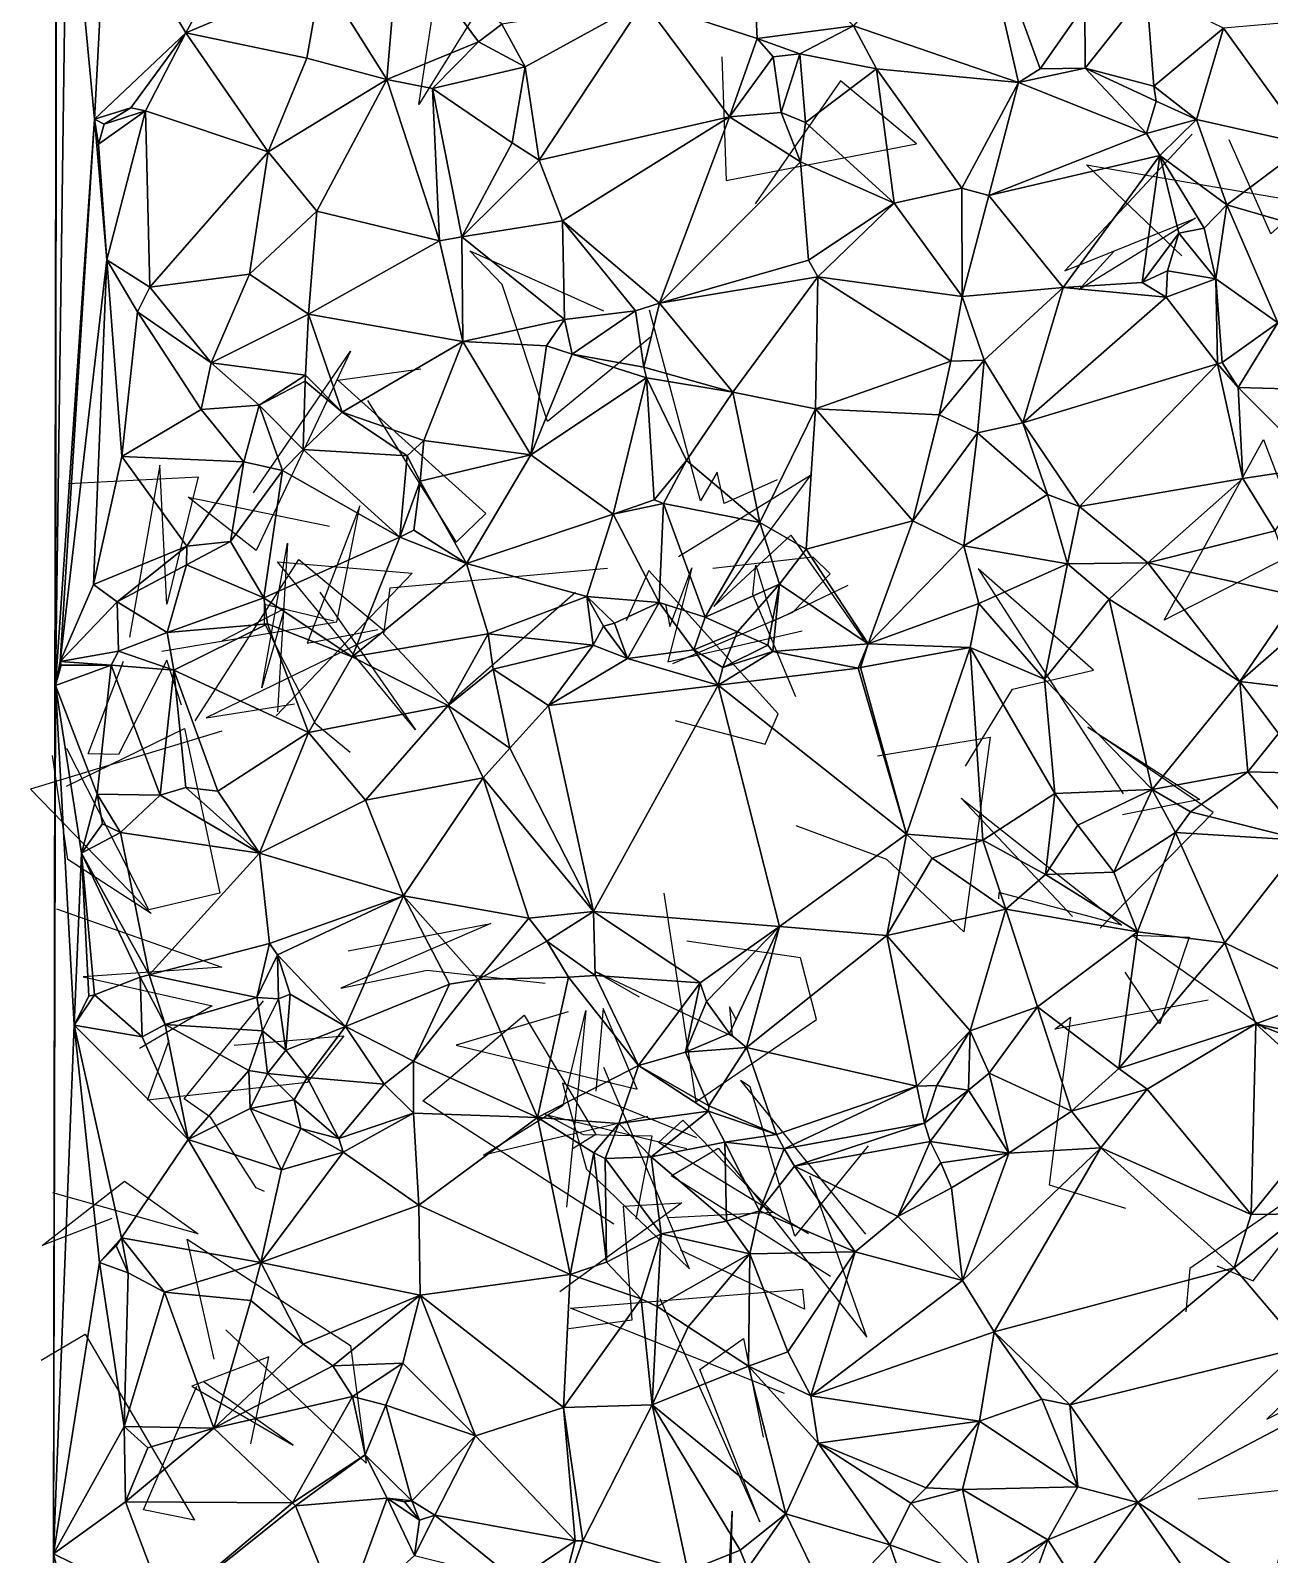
# Model space of a CAD drawing. Header units: metres. Extents: x -15.8 to 15.9, y -15.8 to 15.8.
# Drawn here: x -15.18 to -4.83, y -4.73 to 8 of the extents above; entities that cross this region are included whole.
import ezdxf

# ---------------------------------------------------------------- set-up
doc = ezdxf.new("R2010")
doc.units = ezdxf.units.M
doc.layers.add('CRACKS', color=1, linetype='Continuous')
doc.layers.add('STREET_MESH', color=7, linetype='Continuous')

msp = doc.modelspace()

# ---------------------------------------------------------------- linework, layer by layer
at = {"layer": 'CRACKS'}
for points in [[(-12.531, 8.533, 0.1), (-11.317, 8.377, 0.1), (-11.934, 7.384, 0.1), (-11.757, 8.532, 0.1), (-12.638, 8.574, 0.1)], [(-9.405, 7.78, 0.1), (-9.369, 6.749, 0.1), (-7.778, 7.054, 0.1), (-8.413, 7.582, 0.1), (-9.126, 6.554, 0.1)], [(-5.479, 7.135, 0.1), (-6.54, 5.994, 0.1), (-5.45, 6.434, 0.1), (-6.425, 5.835, 0.1), (-6.132, 6.157, 0.1)], [(-5.564, 6.119, 0.1), (-6.36, 6.878, 0.1), (-4.528, 6.565, 0.1), (-4.822, 6.303, 0.1), (-5.17, 7.088, 0.1)], [(-9.999, 5.44, 0.1), (-10.86, 4.736, 0.1), (-11.237, 5.879, 0.1), (-11.509, 6.161, 0.1), (-10.393, 5.659, 0.1)], [(-8.942, 4.249, 0.1), (-9.386, 4.052, 0.1), (-9.443, 4.313, 0.1), (-9.581, 4.074, 0.1), (-10.009, 5.665, 0.1)], [(-13.314, 4.139, 0.1), (-12.505, 5.324, 0.1), (-13.293, 3.66, 0.1), (-13.858, 4.104, 0.1), (-12.679, 3.863, 0.1)], [(-12.363, 4.911, 0.1), (-11.621, 3.728, 0.1), (-11.373, 3.967, 0.1), (-12.61, 5.082, 0.1), (-11.918, 5.175, 0.1)], [(-3.856, 3.19, 0.1), (-4.431, 3.732, 0.1), (-5.712, 3.077, 0.1), (-4.881, 4.586, 0.1), (-4.371, 3.233, 0.1)], [(-14.862, 4.218, 0.1), (-13.775, 4.275, 0.1), (-14.038, 3.21, 0.1), (-14.096, 4.371, 0.1), (-14.35, 2.934, 0.1)], [(-9.766, 3.609, 0.1), (-8.664, 4.288, 0.1), (-9.471, 3.191, 0.1), (-8.827, 3.786, 0.1), (-8.218, 2.914, 0.1)], [(-14.08, 2.817, 0.1), (-12.618, 3.063, 0.1), (-12.426, 4.033, 0.1), (-12.865, 2.884, 0.1), (-12.275, 2.998, 0.1)], [(-13.572, 2.906, 0.1), (-13.056, 3.173, 0.1), (-13.244, 2.512, 0.1), (-13.03, 3.72, 0.1), (-13.114, 2.312, 0.1)], [(-13.802, 2.235, 0.1), (-12.935, 3.584, 0.1), (-12.218, 2.984, 0.1), (-13.709, 2.261, 0.1), (-12.972, 2.377, 0.1)], [(-12.76, 3.312, 0.1), (-11.961, 2.162, 0.1), (-13.113, 3.565, 0.1), (-11.989, 3.469, 0.1), (-13.126, 2.278, 0.1)], [(-9.479, 3.51, 0.1), (-8.645, 3.606, 0.1), (-8.499, 3.465, 0.1), (-8.814, 3.141, 0.1), (-9.815, 2.712, 0.1)], [(-10.358, 3.507, 0.1), (-12.175, 3.343, 0.1), (-12.229, 2.964, 0.1), (-11.686, 2.382, 0.1), (-10.625, 3.312, 0.1)], [(-9.794, 2.238, 0.1), (-9.042, 2.04, 0.1), (-8.933, 2.295, 0.1), (-10.014, 3.492, 0.1), (-10.204, 3.072, 0.1)], [(-9.874, 3.211, 0.1), (-9.839, 3.025, 0.1), (-9.655, 3.514, 0.1), (-9.854, 2.729, 0.1), (-8.733, 2.988, 0.1)], [(-8.787, 2.436, 0.1), (-9.145, 3.29, 0.1), (-9.119, 3.535, 0.1), (-8.977, 3.069, 0.1), (-8.35, 3.368, 0.1)], [(-7.369, 1.857, 0.1), (-6.979, 2.502, 0.1), (-6.302, 2.658, 0.1), (-7.265, 3.505, 0.1), (-6.055, 1.626, 0.1)], [(-12.508, 1.973, 0.1), (-12.794, 2.209, 0.1), (-13.223, 3.051, 0.1), (-13.223, 3.21, 0.1), (-12.644, 3.071, 0.1)], [(-13.914, 2.366, 0.1), (-14.037, 2.742, 0.1), (-14.442, 1.955, 0.1), (-14.693, 1.961, 0.1), (-14.399, 2.735, 0.1)], [(-14.875, 1.691, 0.1), (-13.889, 2.172, 0.1), (-13.596, 0.797, 0.1), (-14.187, 0.657, 0.1), (-14.873, 2.005, 0.1)], [(-6.247, 0.505, 0.1), (-5.303, 1.47, 0.1), (-6.349, 2.182, 0.1), (-5.413, 1.579, 0.1), (-6.06, 1.45, 0.1)], [(-13.579, 2.15, 0.1), (-15.176, 1.665, 0.1), (-14.168, 0.628, 0.1), (-14.863, 1.077, 0.1), (-14.993, 1.948, 0.1)], [(-8.106, 1.945, 0.1), (-7.165, 2.101, 0.1), (-7.384, 0.474, 0.1), (-8.028, 1.079, 0.1), (-8.784, 1.36, 0.1)], [(-6.476, 0.601, 0.1), (-7.407, 1.591, 0.1), (-6.065, 0.531, 0.1), (-7.091, 0.802, 0.1), (-7.095, 0.75, 0.1)], [(-9.888, 0.797, 0.1), (-9.62, -0.946, 0.1), (-8.614, -0.258, 0.1), (-8.748, 0.256, 0.1), (-9.695, 0.396, 0.1)], [(-14.959, 0.667, 0.1), (-13.579, 0.18, 0.1), (-14.736, 0.098, 0.1), (-13.659, -0.143, 0.1), (-14.267, -0.499, 0.1)], [(-12.524, 0.315, 0.1), (-11.333, 0.544, 0.1), (-12.586, 0.003, 0.1), (-11.864, 0.153, 0.1), (-10.88, 0.045, 0.1)], [(-4.862, -0.338, 0.1), (-5.981, 0.446, 0.1), (-5.503, 0.431, 0.1), (-5.747, -0.295, 0.1), (-6.038, 0.136, 0.1)], [(-9.283, -0.264, 0.1), (-9.341, -0.152, 0.1), (-9.319, -0.396, 0.1), (-10.463, 0.143, 0.1), (-10.093, -0.07, 0.1)], [(-13.221, -1.694, 0.1), (-13.291, -1.663, 0.1), (-13.671, -1.077, 0.1), (-13.893, -0.92, 0.1), (-13.231, -0.101, 0.1)], [(-5.345, -0.096, 0.1), (-6.624, -0.34, 0.1), (-6.494, -0.238, 0.1), (-6.672, -1.638, 0.1), (-6.034, -1.833, 0.1)], [(-10.305, -1.966, 0.1), (-11.899, -0.937, 0.1), (-11.054, -0.223, 0.1), (-10.456, -1.219, 0.1), (-10.651, -1.339, 0.1)], [(-10.686, -0.195, 0.1), (-11.623, -0.472, 0.1), (-10.11, -0.84, 0.1), (-10.394, -0.167, 0.1), (-10.457, -0.856, 0.1)], [(-10.022, -1.068, 0.1), (-11.394, -1.391, 0.1), (-10.729, -0.974, 0.1), (-10.54, -0.182, 0.1), (-10.7, -1.824, 0.1)], [(-13.475, -0.473, 0.1), (-12.56, -0.395, 0.1), (-12.865, -0.784, 0.1), (-14.2, -0.931, 0.1), (-14.017, -0.431, 0.1)], [(-9.612, -1.247, 0.1), (-10.733, -0.79, 0.1), (-10.535, -1.507, 0.1), (-9.673, -2.34, 0.1), (-10.388, -0.66, 0.1)], [(-8.182, -1.314, 0.1), (-8.795, -2.068, 0.1), (-9.169, -0.819, 0.1), (-9.247, -0.768, 0.1), (-8.206, -2.052, 0.1)], [(-10.12, -1.924, 0.1), (-9.986, -1.232, 0.1), (-10.559, -1.222, 0.1), (-10.875, -1.051, 0.1), (-9.696, -1.335, 0.1)], [(-8.682, -2.049, 0.1), (-9.933, -1.286, 0.1), (-9.731, -1.098, 0.1), (-8.977, -1.87, 0.1), (-9.849, -1.913, 0.1)], [(-8.496, -2.405, 0.1), (-9.828, -1.564, 0.1), (-9.436, -1.333, 0.1), (-8.194, -2.911, 0.1), (-8.669, -1.567, 0.1)], [(-5.273, -2.316, 0.1), (-4.969, -2.44, 0.1), (-4.191, -1.433, 0.1), (-5.496, -2.338, 0.1), (-5.531, -2.699, 0.1)], [(-14.498, -1.92, 0.1), (-15.078, -2.144, 0.1), (-14.391, -1.609, 0.1), (-13.777, -2.049, 0.1), (-14.988, -1.706, 0.1)], [(-10.681, -2.837, 0.1), (-10.153, -2.766, 0.1), (-10.225, -1.818, 0.1), (-9.738, -1.789, 0.1), (-10.757, -2.533, 0.1)], [(-13.641, -3.094, 0.1), (-13.869, -2.092, 0.1), (-12.504, -2.979, 0.1), (-12.372, -3.963, 0.1), (-13.544, -2.849, 0.1)], [(-8.881, -3.381, 0.1), (-10.668, -2.668, 0.1), (-8.731, -2.509, 0.1), (-8.714, -2.678, 0.1), (-9.749, -2.185, 0.1)], [(-9.922, -2.589, 0.1), (-9.088, -4.453, 0.1), (-9.589, -3.18, 0.1), (-9.223, -2.921, 0.1), (-9.058, -3.747, 0.1)], [(-15.086, -3.104, 0.1), (-14.719, -2.885, 0.1), (-13.806, -4.44, 0.1), (-14.233, -4.352, 0.1), (-13.788, -3.32, 0.1)], [(-4.641, -3.39, 0.1), (-4.853, -3.596, 0.1), (-3.593, -2.966, 0.1), (-3.735, -4.086, 0.1), (-5.429, -4.264, 0.1)], [(-13.335, -3.802, 0.1), (-13.186, -3.076, 0.1), (-13.83, -3.321, 0.1), (-12.983, -3.812, 0.1), (-13.733, -3.28, 0.1)], [(-9.09, -5.538, 0.1), (-8.979, -5.581, 0.1), (-9.4, -6.02, 0.1), (-9.319, -4.364, 0.1), (-9.361, -5.843, 0.1)]]:
    msp.add_polyline3d(points, dxfattribs=at)
at = {"layer": 'STREET_MESH'}
for points in [[(-14.984, -4.719), (-14.956, 12.426), (-14.991, -8.611)], [(-14.984, -4.719), (-14.967, 2.531), (-14.956, 12.426)], [(-14.967, 2.531), (-14.87, 9.675), (-14.956, 12.426)], [(-14.64, 7.26), (-14.87, 9.675), (-14.967, 2.531)], [(-14.64, 7.26), (-14.545, 9.099), (-14.87, 9.675)], [(-7.306, 9.217), (-8.306, 8.041), (-6.928, 7.566)], [(-6.746, 7.68), (-7.306, 9.217), (-6.928, 7.566)], [(-6.746, 7.68), (-6.375, 8.212), (-7.306, 9.217)], [(-13.879, 7.981), (-14.545, 9.099), (-14.64, 7.26)], [(-14.545, 9.099), (-13.879, 7.981), (-13.314, 9.014)], [(-13.879, 7.981), (-12.745, 8.46), (-13.314, 9.014)], [(-12.099, 8.803), (-12.745, 8.46), (-12.202, 7.592)], [(-11.435, 7.906), (-12.099, 8.803), (-12.202, 7.592)], [(-12.099, 8.803), (-11.435, 7.906), (-11.24, 8.055)], [(-9.11, 7.933), (-9.154, 8.866), (-10.056, 8.24)], [(-9.154, 8.866), (-9.11, 7.933), (-8.306, 8.041)], [(-12.87, 7.771), (-12.745, 8.46), (-13.879, 7.981)], [(-12.745, 8.46), (-12.87, 7.771), (-12.202, 7.592)], [(-5.858, 8.334), (-6.375, 8.212), (-6.371, 7.687)], [(-5.799, 7.537), (-5.858, 8.334), (-6.371, 7.687)], [(-5.858, 8.334), (-5.799, 7.537), (-5.215, 8.021)], [(-11.24, 8.055), (-11.046, 7.699), (-10.056, 8.24)], [(-11.046, 7.699), (-10.928, 6.919), (-10.056, 8.24)], [(-10.928, 6.919), (-9.341, 7.281), (-10.056, 8.24)], [(-9.341, 7.281), (-9.11, 7.933), (-10.056, 8.24)], [(-6.375, 8.212), (-6.746, 7.68), (-6.371, 7.687)], [(-11.435, 7.906), (-11.046, 7.699), (-11.24, 8.055)], [(-8.306, 8.041), (-9.11, 7.933), (-8.753, 7.805)], [(-8.113, 7.68), (-8.306, 8.041), (-8.753, 7.805)], [(-8.306, 8.041), (-8.113, 7.68), (-6.928, 7.566)], [(-5.215, 8.021), (-5.799, 7.537), (-5.441, 7.259)], [(-4.514, 7.05), (-5.215, 8.021), (-5.441, 7.259)], [(-4.636, 8.07), (-5.215, 8.021), (-4.514, 7.05)], [(-14.339, 7.356), (-13.879, 7.981), (-14.64, 7.26)], [(-14.216, 7.33), (-13.879, 7.981), (-14.339, 7.356)], [(-13.879, 7.981), (-14.216, 7.33), (-13.192, 6.987)], [(-12.87, 7.771), (-13.879, 7.981), (-13.192, 6.987)], [(-11.82, 7.518), (-11.435, 7.906), (-12.202, 7.592)], [(-11.046, 7.699), (-11.435, 7.906), (-11.82, 7.518)], [(-8.976, 7.782), (-9.11, 7.933), (-9.341, 7.281)], [(-9.11, 7.933), (-8.976, 7.782), (-8.753, 7.805)], [(-12.202, 7.592), (-12.87, 7.771), (-13.192, 6.987)], [(-8.909, 7.317), (-8.976, 7.782), (-9.341, 7.281)], [(-8.976, 7.782), (-8.909, 7.317), (-8.753, 7.805)], [(-8.753, 7.805), (-8.909, 7.317), (-8.707, 7.232)], [(-8.113, 7.68), (-8.753, 7.805), (-8.707, 7.232)], [(-11.046, 7.699), (-11.82, 7.518), (-11.155, 7.064)], [(-11.046, 7.699), (-11.155, 7.064), (-10.928, 6.919)], [(-7.965, 6.559), (-8.113, 7.68), (-8.707, 7.232)], [(-8.113, 7.68), (-7.401, 6.685), (-6.928, 7.566)], [(-7.401, 6.685), (-8.113, 7.68), (-7.965, 6.559)], [(-5.86, 7.142), (-6.371, 7.687), (-6.928, 7.566)], [(-6.371, 7.687), (-6.746, 7.68), (-6.928, 7.566)], [(-5.86, 7.142), (-5.777, 7.411), (-6.371, 7.687)], [(-5.777, 7.411), (-5.799, 7.537), (-6.371, 7.687)], [(-12.786, 6.493), (-12.202, 7.592), (-13.192, 6.987)], [(-11.761, 6.245), (-12.202, 7.592), (-12.786, 6.493)], [(-11.761, 6.245), (-11.82, 7.518), (-12.202, 7.592)], [(-11.82, 7.518), (-11.761, 6.245), (-11.576, 6.278)], [(-11.155, 7.064), (-11.82, 7.518), (-11.576, 6.278)], [(-6.928, 7.566), (-7.401, 6.685), (-7.175, 6.623)], [(-5.86, 7.142), (-6.928, 7.566), (-7.175, 6.623)], [(-5.799, 7.537), (-5.777, 7.411), (-5.441, 7.259)], [(-5.777, 7.411), (-5.86, 7.142), (-5.441, 7.259)], [(-14.928, 2.733), (-14.64, 7.26), (-14.967, 2.531)], [(-14.64, 7.26), (-14.928, 2.733), (-14.538, 6.085)], [(-14.56, 7.219), (-14.339, 7.356), (-14.64, 7.26)], [(-14.607, 7.053), (-14.64, 7.26), (-14.538, 6.085)], [(-14.607, 7.053), (-14.56, 7.219), (-14.64, 7.26)], [(-14.216, 7.33), (-14.56, 7.219), (-14.607, 7.053)], [(-14.216, 7.33), (-14.607, 7.053), (-14.538, 6.085)], [(-14.216, 7.33), (-14.339, 7.356), (-14.56, 7.219)], [(-14.178, 5.859), (-14.216, 7.33), (-14.538, 6.085)], [(-14.216, 7.33), (-14.178, 5.859), (-13.192, 6.987)], [(-10.928, 6.919), (-10.733, 6.413), (-9.341, 7.281)], [(-9.341, 7.281), (-10.733, 6.413), (-9.925, 5.723)], [(-8.748, 6.904), (-9.341, 7.281), (-9.925, 5.723)], [(-8.748, 6.904), (-8.909, 7.317), (-9.341, 7.281)], [(-8.909, 7.317), (-8.748, 6.904), (-8.707, 7.232)], [(-5.86, 7.142), (-5.747, 6.958), (-5.441, 7.259)], [(-5.747, 6.958), (-5.189, 6.544), (-5.441, 7.259)], [(-5.189, 6.544), (-4.514, 7.05), (-5.441, 7.259)], [(-8.748, 6.904), (-7.965, 6.559), (-8.707, 7.232)], [(-5.747, 6.958), (-5.86, 7.142), (-7.175, 6.623)], [(-10.928, 6.919), (-11.155, 7.064), (-11.576, 6.278)], [(-5.189, 6.544), (-4.087, 6.225), (-4.514, 7.05)], [(-14.178, 5.859), (-13.346, 5.966), (-13.192, 6.987)], [(-13.346, 5.966), (-12.786, 6.493), (-13.192, 6.987)], [(-10.733, 6.413), (-10.928, 6.919), (-11.576, 6.278)], [(-8.681, 6.082), (-8.748, 6.904), (-9.925, 5.723)], [(-8.748, 6.904), (-8.681, 6.082), (-7.965, 6.559)], [(-6.555, 5.856), (-5.747, 6.958), (-7.175, 6.623)], [(-5.896, 5.896), (-5.747, 6.958), (-6.555, 5.856)], [(-5.747, 6.958), (-5.896, 5.896), (-5.588, 6.309)], [(-5.378, 6.35), (-5.747, 6.958), (-5.588, 6.309)], [(-5.747, 6.958), (-5.378, 6.35), (-5.189, 6.544)], [(-7.399, 5.78), (-7.401, 6.685), (-7.965, 6.559)], [(-7.401, 6.685), (-7.399, 5.78), (-7.175, 6.623)], [(-7.399, 5.78), (-6.555, 5.856), (-7.175, 6.623)], [(-12.786, 6.493), (-13.346, 5.966), (-12.856, 5.631)], [(-11.761, 6.245), (-12.786, 6.493), (-12.856, 5.631)], [(-8.681, 6.082), (-8.604, 5.944), (-7.965, 6.559)], [(-8.604, 5.944), (-7.399, 5.78), (-7.965, 6.559)], [(-5.378, 6.35), (-5.281, 5.926), (-5.189, 6.544)], [(-5.189, 6.544), (-5.281, 5.926), (-4.762, 5.561)], [(-4.087, 6.225), (-5.189, 6.544), (-4.762, 5.561)], [(-10.733, 6.413), (-11.576, 6.278), (-10.718, 5.589)], [(-10.126, 5.661), (-10.733, 6.413), (-10.718, 5.589)], [(-10.733, 6.413), (-10.126, 5.661), (-9.925, 5.723)], [(-11.565, 5.404), (-11.761, 6.245), (-12.856, 5.631)], [(-11.761, 6.245), (-11.565, 5.404), (-11.576, 6.278)], [(-11.576, 6.278), (-11.565, 5.404), (-10.718, 5.589)], [(-5.896, 5.896), (-5.683, 5.995), (-5.588, 6.309)], [(-5.683, 5.995), (-5.281, 5.926), (-5.588, 6.309)], [(-5.281, 5.926), (-5.378, 6.35), (-5.588, 6.309)], [(-14.928, 2.733), (-14.65, 3.375), (-14.538, 6.085)], [(-14.65, 3.375), (-14.412, 4.444), (-14.538, 6.085)], [(-14.412, 4.444), (-14.282, 5.653), (-14.538, 6.085)], [(-14.282, 5.653), (-14.178, 5.859), (-14.538, 6.085)], [(-8.604, 5.944), (-8.681, 6.082), (-9.925, 5.723)], [(-5.683, 5.995), (-5.896, 5.896), (-5.694, 5.773)], [(-5.683, 5.995), (-5.694, 5.773), (-5.281, 5.926)], [(-14.282, 5.653), (-13.666, 5.227), (-14.178, 5.859)], [(-13.666, 5.227), (-13.346, 5.966), (-14.178, 5.859)], [(-13.346, 5.966), (-13.666, 5.227), (-12.856, 5.631)], [(-9.311, 4.98), (-8.604, 5.944), (-9.925, 5.723)], [(-8.604, 5.944), (-9.311, 4.98), (-8.622, 4.842)], [(-7.492, 5.24), (-8.604, 5.944), (-8.622, 4.842)], [(-8.604, 5.944), (-7.492, 5.24), (-7.399, 5.78)], [(-6.555, 5.856), (-7.399, 5.78), (-7.214, 5.247)], [(-6.555, 5.856), (-7.214, 5.247), (-6.892, 4.724)], [(-5.694, 5.773), (-6.555, 5.856), (-6.892, 4.724)], [(-5.694, 5.773), (-5.896, 5.896), (-6.555, 5.856)], [(-5.694, 5.773), (-5.267, 5.217), (-5.281, 5.926)], [(-5.281, 5.926), (-5.228, 5.229), (-4.762, 5.561)], [(-5.267, 5.217), (-5.228, 5.229), (-5.281, 5.926)], [(-7.399, 5.78), (-7.492, 5.24), (-7.214, 5.247)], [(-5.267, 5.217), (-5.694, 5.773), (-6.892, 4.724)], [(-13.75, 4.836), (-14.282, 5.653), (-14.412, 4.444)], [(-13.75, 4.836), (-13.666, 5.227), (-14.282, 5.653)], [(-13.666, 5.227), (-12.881, 5.122), (-12.856, 5.631)], [(-12.881, 5.122), (-12.573, 4.814), (-12.856, 5.631)], [(-12.573, 4.814), (-11.565, 5.404), (-12.856, 5.631)], [(-10.653, 5.298), (-10.126, 5.661), (-10.718, 5.589)], [(-10.126, 5.661), (-10.653, 5.298), (-10.055, 5.189)], [(-10.126, 5.661), (-10.055, 5.189), (-9.925, 5.723)], [(-10.055, 5.189), (-9.311, 4.98), (-9.925, 5.723)], [(-11.565, 5.404), (-10.868, 5.368), (-10.718, 5.589)], [(-10.868, 5.368), (-10.653, 5.298), (-10.718, 5.589)], [(-5.228, 5.229), (-5.095, 5.02), (-4.762, 5.561)], [(-5.095, 5.02), (-4.078, 4.991), (-4.762, 5.561)], [(-11.892, 4.576), (-11.565, 5.404), (-12.573, 4.814)], [(-11.565, 5.404), (-11.892, 4.576), (-10.999, 4.457)], [(-10.868, 5.368), (-11.565, 5.404), (-10.999, 4.457)], [(-10.653, 5.298), (-10.868, 5.368), (-10.999, 4.457)], [(-13.75, 4.836), (-13.267, 4.871), (-13.666, 5.227)], [(-13.267, 4.871), (-12.881, 5.122), (-13.666, 5.227)], [(-10.653, 5.298), (-10.999, 4.457), (-10.034, 5.1)], [(-10.055, 5.189), (-10.653, 5.298), (-10.034, 5.1)], [(-7.589, 4.792), (-7.492, 5.24), (-8.622, 4.842)], [(-7.492, 5.24), (-7.589, 4.792), (-7.214, 5.247)], [(-7.589, 4.792), (-7.271, 4.642), (-7.214, 5.247)], [(-7.214, 5.247), (-7.271, 4.642), (-6.892, 4.724)], [(-5.228, 5.229), (-5.267, 5.217), (-5.095, 5.02)], [(-12.881, 5.122), (-13.267, 4.871), (-12.884, 5.073)], [(-12.881, 5.122), (-12.884, 5.073), (-12.573, 4.814)], [(-10.999, 4.457), (-10.311, 3.962), (-10.034, 5.1)], [(-10.311, 3.962), (-9.97, 4.083), (-10.034, 5.1)], [(-9.311, 4.98), (-10.055, 5.189), (-10.034, 5.1)], [(-9.97, 4.083), (-9.699, 4.41), (-10.034, 5.1)], [(-9.699, 4.41), (-9.311, 4.98), (-10.034, 5.1)], [(-6.417, 4.027), (-5.267, 5.217), (-6.892, 4.724)], [(-5.267, 5.217), (-6.417, 4.027), (-5.056, 4.259)], [(-5.095, 5.02), (-5.267, 5.217), (-5.056, 4.259)], [(-13.267, 4.871), (-12.898, 4.502), (-12.884, 5.073)], [(-12.884, 5.073), (-12.898, 4.502), (-12.573, 4.814)], [(-9.086, 3.893), (-9.311, 4.98), (-9.699, 4.41)], [(-9.311, 4.98), (-9.086, 3.893), (-8.622, 4.842)], [(-5.095, 5.02), (-5.056, 4.259), (-4.429, 4.355)], [(-4.078, 4.991), (-5.095, 5.02), (-4.429, 4.355)], [(-13.267, 4.871), (-13.75, 4.836), (-13.395, 4.4)], [(-13.072, 4.328), (-13.267, 4.871), (-13.395, 4.4)], [(-12.898, 4.502), (-13.267, 4.871), (-13.072, 4.328)], [(-9.086, 3.893), (-8.699, 3.67), (-8.622, 4.842)], [(-8.699, 3.67), (-7.811, 3.906), (-8.622, 4.842)], [(-7.811, 3.906), (-7.589, 4.792), (-8.622, 4.842)], [(-13.395, 4.4), (-13.75, 4.836), (-14.412, 4.444)], [(-12.898, 4.502), (-12.032, 4.45), (-12.573, 4.814)], [(-12.032, 4.45), (-11.892, 4.576), (-12.573, 4.814)], [(-7.271, 4.642), (-7.589, 4.792), (-7.811, 3.906)], [(-7.271, 4.642), (-6.685, 4.127), (-6.892, 4.724)], [(-6.685, 4.127), (-6.417, 4.027), (-6.892, 4.724)], [(-7.383, 3.698), (-7.271, 4.642), (-7.811, 3.906)], [(-6.685, 4.127), (-7.271, 4.642), (-7.383, 3.698)], [(-12.898, 4.502), (-13.072, 4.328), (-12.091, 3.77)], [(-12.032, 4.45), (-12.898, 4.502), (-12.091, 3.77)], [(-12.032, 4.45), (-11.922, 4.238), (-11.892, 4.576)], [(-11.892, 4.576), (-11.922, 4.238), (-10.999, 4.457)], [(-10.999, 4.457), (-11.922, 4.238), (-11.536, 3.549)], [(-10.311, 3.962), (-10.999, 4.457), (-11.536, 3.549)], [(-14.65, 3.375), (-13.87, 3.694), (-14.412, 4.444)], [(-13.87, 3.694), (-13.395, 4.4), (-14.412, 4.444)], [(-13.395, 4.4), (-13.87, 3.694), (-13.506, 3.735)], [(-13.072, 4.328), (-13.395, 4.4), (-13.506, 3.735)], [(-13.227, 3.264), (-13.072, 4.328), (-13.506, 3.735)], [(-13.072, 4.328), (-13.227, 3.264), (-12.091, 3.77)], [(-11.922, 4.238), (-12.032, 4.45), (-12.091, 3.77)], [(-9.97, 4.083), (-9.89, 4.051), (-9.699, 4.41)], [(-9.89, 4.051), (-9.086, 3.893), (-9.699, 4.41)], [(-4.429, 4.355), (-5.056, 4.259), (-4.785, 3.824)], [(-11.975, 3.828), (-11.922, 4.238), (-12.091, 3.77)], [(-11.922, 4.238), (-11.975, 3.828), (-11.536, 3.549)], [(-5.056, 4.259), (-6.417, 4.027), (-5.847, 3.555)], [(-5.056, 4.259), (-5.847, 3.555), (-4.785, 3.824)], [(-9.89, 4.051), (-9.97, 4.083), (-10.311, 3.962)], [(-6.685, 4.127), (-7.383, 3.698), (-6.519, 3.547)], [(-6.417, 4.027), (-6.685, 4.127), (-6.519, 3.547)], [(-10.532, 3.275), (-10.311, 3.962), (-11.536, 3.549)], [(-10.532, 3.275), (-9.928, 3.225), (-10.311, 3.962)], [(-9.928, 3.225), (-9.89, 4.051), (-10.311, 3.962)], [(-9.928, 3.225), (-9.544, 3.102), (-9.89, 4.051)], [(-9.544, 3.102), (-9.086, 3.893), (-9.89, 4.051)], [(-6.417, 4.027), (-6.519, 3.547), (-5.847, 3.555)], [(-11.975, 3.828), (-12.091, 3.77), (-11.536, 3.549)], [(-9.086, 3.893), (-9.544, 3.102), (-8.922, 3.378)], [(-9.086, 3.893), (-8.922, 3.378), (-8.699, 3.67)], [(-8.183, 2.878), (-7.811, 3.906), (-8.699, 3.67)], [(-8.183, 2.878), (-7.383, 3.698), (-7.811, 3.906)], [(-5.847, 3.555), (-4.594, 3.277), (-4.785, 3.824)], [(-14.452, 3.231), (-13.87, 3.694), (-14.65, 3.375)], [(-14.452, 3.231), (-13.872, 3.538), (-13.87, 3.694)], [(-13.87, 3.694), (-13.872, 3.538), (-13.506, 3.735)], [(-13.872, 3.538), (-13.227, 3.264), (-13.506, 3.735)], [(-13.227, 3.264), (-12.491, 2.772), (-12.091, 3.77)], [(-12.091, 3.77), (-12.491, 2.772), (-11.536, 3.549)], [(-7.383, 3.698), (-8.183, 2.878), (-7.258, 3.215)], [(-7.383, 3.698), (-7.258, 3.215), (-6.519, 3.547)], [(-8.922, 3.378), (-8.183, 2.878), (-8.699, 3.67)], [(-13.872, 3.538), (-14.452, 3.231), (-14.036, 2.974)], [(-13.872, 3.538), (-14.036, 2.974), (-13.227, 3.264)], [(-12.491, 2.772), (-11.354, 2.963), (-11.536, 3.549)], [(-11.354, 2.963), (-10.532, 3.275), (-11.536, 3.549)], [(-7.258, 3.215), (-6.711, 2.585), (-6.519, 3.547)], [(-6.711, 2.585), (-6.172, 3.253), (-6.519, 3.547)], [(-6.519, 3.547), (-6.172, 3.253), (-5.847, 3.555)], [(-5.847, 3.555), (-6.172, 3.253), (-5.079, 2.565)], [(-4.594, 3.277), (-5.847, 3.555), (-5.079, 2.565)], [(-14.928, 2.733), (-14.452, 3.231), (-14.65, 3.375)], [(-9.544, 3.102), (-9.272, 2.979), (-8.922, 3.378)], [(-8.922, 3.378), (-9.272, 2.979), (-9.02, 2.868)], [(-8.979, 2.814), (-8.922, 3.378), (-9.02, 2.868)], [(-8.183, 2.878), (-8.922, 3.378), (-8.979, 2.814)], [(-14.452, 3.231), (-14.928, 2.733), (-14.441, 2.819)], [(-14.036, 2.974), (-14.452, 3.231), (-14.441, 2.819)], [(-13.227, 3.264), (-14.036, 2.974), (-13.197, 3.047)], [(-12.491, 2.772), (-13.227, 3.264), (-13.197, 3.047)], [(-11.354, 2.963), (-10.479, 2.868), (-10.532, 3.275)], [(-10.3, 3.052), (-9.928, 3.225), (-10.532, 3.275)], [(-10.479, 2.868), (-10.392, 3.028), (-10.532, 3.275)], [(-10.392, 3.028), (-10.3, 3.052), (-10.532, 3.275)], [(-9.928, 3.225), (-10.3, 3.052), (-10.193, 2.756)], [(-9.639, 2.828), (-9.928, 3.225), (-10.193, 2.756)], [(-9.928, 3.225), (-9.639, 2.828), (-9.544, 3.102)], [(-7.258, 3.215), (-8.183, 2.878), (-7.331, 2.849)], [(-6.711, 2.585), (-7.258, 3.215), (-7.331, 2.849)], [(-6.172, 3.253), (-6.711, 2.585), (-5.813, 1.664)], [(-5.079, 2.565), (-6.172, 3.253), (-5.813, 1.664)], [(-4.448, 3.117), (-4.594, 3.277), (-5.079, 2.565)], [(-9.639, 2.828), (-9.272, 2.979), (-9.544, 3.102)], [(-4.075, 2.444), (-4.448, 3.117), (-5.079, 2.565)], [(-14.036, 2.974), (-14.441, 2.819), (-13.979, 2.66)], [(-14.036, 2.974), (-13.979, 2.66), (-13.197, 3.047)], [(-13.197, 3.047), (-13.979, 2.66), (-12.855, 2.139)], [(-12.491, 2.772), (-13.197, 3.047), (-12.855, 2.139)], [(-11.354, 2.963), (-12.491, 2.772), (-11.688, 2.364)], [(-11.314, 2.668), (-11.354, 2.963), (-11.688, 2.364)], [(-11.314, 2.668), (-10.479, 2.868), (-11.354, 2.963)], [(-10.392, 3.028), (-10.479, 2.868), (-10.193, 2.756)], [(-10.3, 3.052), (-10.392, 3.028), (-10.193, 2.756)], [(-9.272, 2.979), (-9.639, 2.828), (-9.396, 2.682)], [(-9.272, 2.979), (-9.396, 2.682), (-9.02, 2.868)], [(-14.928, 2.733), (-14.501, 2.7), (-14.441, 2.819)], [(-14.441, 2.819), (-14.501, 2.7), (-13.979, 2.66)], [(-10.479, 2.868), (-11.314, 2.668), (-10.852, 2.365)], [(-10.193, 2.756), (-10.479, 2.868), (-10.852, 2.365)], [(-9.639, 2.828), (-10.193, 2.756), (-9.434, 2.534)], [(-9.396, 2.682), (-9.639, 2.828), (-9.434, 2.534)], [(-9.396, 2.682), (-9.434, 2.534), (-8.979, 2.814)], [(-9.434, 2.534), (-8.266, 2.677), (-8.979, 2.814)], [(-9.396, 2.682), (-8.979, 2.814), (-9.02, 2.868)], [(-8.266, 2.677), (-8.183, 2.878), (-8.979, 2.814)], [(-8.266, 2.677), (-8.247, 2.681), (-8.183, 2.878)], [(-8.183, 2.878), (-8.247, 2.681), (-7.331, 2.849)], [(-8.247, 2.681), (-7.863, 1.29), (-7.331, 2.849)], [(-7.863, 1.29), (-7.225, 1.239), (-7.331, 2.849)], [(-6.625, 1.629), (-6.711, 2.585), (-7.331, 2.849)], [(-7.225, 1.239), (-6.625, 1.629), (-7.331, 2.849)], [(-14.919, 2.7), (-14.928, 2.733), (-14.967, 2.531)], [(-14.62, 1.625), (-14.501, 2.7), (-14.967, 2.531)], [(-14.501, 2.7), (-14.919, 2.7), (-14.967, 2.531)], [(-14.919, 2.7), (-14.501, 2.7), (-14.928, 2.733)], [(-14.092, 1.616), (-14.501, 2.7), (-14.62, 1.625)], [(-14.501, 2.7), (-14.092, 1.616), (-13.979, 2.66)], [(-11.688, 2.364), (-12.491, 2.772), (-12.855, 2.139)], [(-9.434, 2.534), (-10.193, 2.756), (-10.852, 2.365)], [(-7.863, 1.29), (-8.266, 2.677), (-9.434, 2.534)], [(-8.247, 2.681), (-8.266, 2.677), (-7.863, 1.29)], [(-14.092, 1.616), (-13.88, 1.679), (-13.979, 2.66)], [(-13.979, 2.66), (-13.611, 1.65), (-12.855, 2.139)], [(-13.88, 1.679), (-13.611, 1.65), (-13.979, 2.66)], [(-11.173, 2.008), (-11.314, 2.668), (-11.688, 2.364)], [(-11.314, 2.668), (-11.173, 2.008), (-10.852, 2.365)], [(-6.711, 2.585), (-6.625, 1.629), (-5.813, 1.664)], [(-5.012, 1.809), (-5.079, 2.565), (-5.813, 1.664)], [(-5.012, 1.809), (-4.757, 2.13), (-5.079, 2.565)], [(-4.757, 2.13), (-4.075, 2.444), (-5.079, 2.565)], [(-14.984, -4.719), (-14.811, -0.306), (-14.967, 2.531)], [(-14.811, -0.306), (-14.749, 1.132), (-14.967, 2.531)], [(-14.749, 1.132), (-14.62, 1.625), (-14.967, 2.531)], [(-9.434, 2.534), (-10.852, 2.365), (-10.476, 0.644)], [(-9.434, 2.534), (-10.476, 0.644), (-8.924, 0.519)], [(-7.863, 1.29), (-9.434, 2.534), (-8.924, 0.519)], [(-12.379, 1.573), (-11.688, 2.364), (-12.855, 2.139)], [(-11.396, 1.759), (-11.688, 2.364), (-12.379, 1.573)], [(-11.396, 1.759), (-11.173, 2.008), (-11.688, 2.364)], [(-10.852, 2.365), (-11.173, 2.008), (-10.476, 0.644)], [(-13.611, 1.65), (-13.263, 1.13), (-12.855, 2.139)], [(-13.263, 1.13), (-12.379, 1.573), (-12.855, 2.139)], [(-4.757, 2.13), (-5.012, 1.809), (-4.109, 1.787)], [(-11.173, 2.008), (-11.396, 1.759), (-10.476, 0.644)], [(-5.491, 1.475), (-5.012, 1.809), (-5.813, 1.664)], [(-5.012, 1.809), (-5.491, 1.475), (-4.538, 1.236)], [(-5.012, 1.809), (-4.538, 1.236), (-4.109, 1.787)], [(-13.88, 1.679), (-14.092, 1.616), (-13.263, 1.13)], [(-13.88, 1.679), (-13.263, 1.13), (-13.611, 1.65)], [(-11.396, 1.759), (-12.379, 1.573), (-12.063, 0.775)], [(-11.015, 0.588), (-11.396, 1.759), (-12.063, 0.775)], [(-11.396, 1.759), (-11.015, 0.588), (-10.476, 0.644)], [(-6.625, 1.629), (-6.432, 1.366), (-5.813, 1.664)], [(-6.432, 1.366), (-6.131, 0.972), (-5.813, 1.664)], [(-6.131, 0.972), (-5.616, 1.305), (-5.813, 1.664)], [(-5.616, 1.305), (-5.491, 1.475), (-5.813, 1.664)], [(-14.575, 1.376), (-14.62, 1.625), (-14.749, 1.132)], [(-14.575, 1.376), (-14.425, 1.304), (-14.62, 1.625)], [(-14.425, 1.304), (-14.092, 1.616), (-14.62, 1.625)], [(-14.092, 1.616), (-14.425, 1.304), (-13.263, 1.13)], [(-12.379, 1.573), (-13.263, 1.13), (-12.063, 0.775)], [(-6.625, 1.629), (-7.225, 1.239), (-6.703, 0.954)], [(-6.432, 1.366), (-6.625, 1.629), (-6.703, 0.954)], [(-5.491, 1.475), (-5.616, 1.305), (-4.538, 1.236)], [(-14.425, 1.304), (-14.575, 1.376), (-14.749, 1.132)], [(-14.186, 0.116), (-14.425, 1.304), (-14.749, 1.132)], [(-13.263, 1.13), (-14.425, 1.304), (-14.186, 0.116)], [(-8.026, 0.444), (-7.863, 1.29), (-8.924, 0.519)], [(-8.026, 0.444), (-7.648, 1.089), (-7.863, 1.29)], [(-7.648, 1.089), (-7.225, 1.239), (-7.863, 1.29)], [(-6.131, 0.972), (-6.432, 1.366), (-6.703, 0.954)], [(-5.616, 1.305), (-6.131, 0.972), (-5.935, 0.474)], [(-5.616, 1.305), (-5.935, 0.474), (-5.205, 0.383)], [(-5.616, 1.305), (-5.205, 0.383), (-4.538, 1.236)], [(-7.225, 1.239), (-7.648, 1.089), (-7.034, 0.664)], [(-7.225, 1.239), (-7.034, 0.664), (-6.703, 0.954)], [(-4.538, 1.236), (-5.205, 0.383), (-4.3, -0.054)], [(-14.811, -0.306), (-14.688, -0.064), (-14.749, 1.132)], [(-14.259, 0.096), (-14.186, 0.116), (-14.749, 1.132)], [(-14.641, -0.053), (-14.259, 0.096), (-14.749, 1.132)], [(-14.688, -0.064), (-14.641, -0.053), (-14.749, 1.132)], [(-13.263, 1.13), (-14.186, 0.116), (-13.18, 0.377)], [(-13.263, 1.13), (-13.18, 0.377), (-12.063, 0.775)], [(-7.034, 0.664), (-7.648, 1.089), (-8.026, 0.444)], [(-7.034, 0.664), (-5.935, 0.474), (-6.703, 0.954)], [(-5.935, 0.474), (-6.131, 0.972), (-6.703, 0.954)], [(-13.18, 0.377), (-13.113, 0.282), (-12.063, 0.775)], [(-13.113, 0.282), (-12.546, -0.317), (-12.063, 0.775)], [(-12.546, -0.317), (-11.677, 0.037), (-12.063, 0.775)], [(-11.677, 0.037), (-11.437, 0.075), (-12.063, 0.775)], [(-11.437, 0.075), (-11.015, 0.588), (-12.063, 0.775)], [(-11.015, 0.588), (-10.864, 0.396), (-10.476, 0.644)], [(-10.864, 0.396), (-10.461, 0.11), (-10.476, 0.644)], [(-10.476, 0.644), (-9.586, 0.048), (-8.924, 0.519)], [(-10.461, 0.11), (-9.586, 0.048), (-10.476, 0.644)], [(-7.034, 0.664), (-8.026, 0.444), (-7.331, -0.352)], [(-6.769, -0.151), (-7.034, 0.664), (-7.331, -0.352)], [(-7.034, 0.664), (-6.769, -0.151), (-5.935, 0.474)], [(-11.437, 0.075), (-10.864, 0.396), (-11.015, 0.588)], [(-9.586, 0.048), (-9.533, -0.107), (-8.924, 0.519)], [(-9.533, -0.107), (-9.34, -0.376), (-8.924, 0.519)], [(-9.34, -0.376), (-9.197, -0.491), (-8.924, 0.519)], [(-9.197, -0.491), (-8.026, 0.444), (-8.924, 0.519)], [(-10.864, 0.396), (-11.437, 0.075), (-10.685, 0.095)], [(-10.461, 0.11), (-10.864, 0.396), (-10.685, 0.095)], [(-7.776, -0.816), (-8.026, 0.444), (-9.197, -0.491)], [(-8.026, 0.444), (-7.776, -0.816), (-7.331, -0.352)], [(-6.769, -0.151), (-6.09, -0.667), (-5.935, 0.474)], [(-5.935, 0.474), (-6.09, -0.667), (-5.205, 0.383)], [(-6.09, -0.667), (-4.946, -0.294), (-5.205, 0.383)], [(-5.205, 0.383), (-4.946, -0.294), (-4.3, -0.054)], [(-14.186, 0.116), (-13.287, -0.073), (-13.18, 0.377)], [(-13.287, -0.073), (-13.113, 0.282), (-13.18, 0.377)], [(-13.113, 0.282), (-13.287, -0.073), (-13.106, -0.085)], [(-13.009, -0.045), (-13.113, 0.282), (-13.106, -0.085)], [(-13.113, 0.282), (-13.009, -0.045), (-12.546, -0.317)], [(-14.641, -0.053), (-14.242, -0.403), (-14.259, 0.096)], [(-14.259, 0.096), (-14.05, -0.3), (-14.186, 0.116)], [(-14.242, -0.403), (-14.05, -0.3), (-14.259, 0.096)], [(-14.05, -0.3), (-13.287, -0.073), (-14.186, 0.116)], [(-12.546, -0.317), (-11.978, -0.606), (-11.677, 0.037)], [(-11.978, -0.606), (-11.437, 0.075), (-11.677, 0.037)], [(-11.437, 0.075), (-11.978, -0.606), (-10.944, -1.075)], [(-11.437, 0.075), (-10.944, -1.075), (-10.685, 0.095)], [(-10.944, -1.075), (-10.1, -0.641), (-10.685, 0.095)], [(-10.1, -0.641), (-10.461, 0.11), (-10.685, 0.095)], [(-9.586, 0.048), (-10.461, 0.11), (-10.1, -0.641)], [(-9.707, -0.53), (-9.586, 0.048), (-10.1, -0.641)], [(-9.586, 0.048), (-9.707, -0.53), (-9.533, -0.107)], [(-14.242, -0.403), (-14.641, -0.053), (-14.811, -0.306)], [(-14.641, -0.053), (-14.688, -0.064), (-14.811, -0.306)], [(-13.287, -0.073), (-14.05, -0.3), (-13.24, -0.353)], [(-13.287, -0.073), (-13.24, -0.353), (-13.106, -0.085)], [(-13.24, -0.353), (-13.043, -0.515), (-13.106, -0.085)], [(-13.043, -0.515), (-13.009, -0.045), (-13.106, -0.085)], [(-13.009, -0.045), (-13.043, -0.515), (-12.546, -0.317)], [(-9.707, -0.53), (-9.34, -0.376), (-9.533, -0.107)], [(-4.946, -0.294), (-4.214, -0.451), (-4.3, -0.054)], [(-7.173, -0.707), (-6.769, -0.151), (-7.331, -0.352)], [(-6.769, -0.151), (-7.173, -0.707), (-6.486, -1.023)], [(-6.09, -0.667), (-6.769, -0.151), (-6.486, -1.023)], [(-14.811, -0.306), (-14.984, -4.719), (-14.6, -2.288)], [(-13.86, -1.26), (-14.242, -0.403), (-14.811, -0.306)], [(-14.416, -2.081), (-14.811, -0.306), (-14.6, -2.288)], [(-14.416, -2.081), (-13.86, -1.26), (-14.811, -0.306)], [(-14.05, -0.3), (-14.242, -0.403), (-13.86, -1.26)], [(-13.24, -0.353), (-14.05, -0.3), (-13.352, -0.684)], [(-14.05, -0.3), (-13.86, -1.26), (-13.352, -0.684)], [(-13.198, -0.708), (-13.24, -0.353), (-13.352, -0.684)], [(-13.24, -0.353), (-13.198, -0.708), (-13.043, -0.515)], [(-13.043, -0.515), (-12.865, -0.742), (-12.546, -0.317)], [(-12.865, -0.742), (-12.223, -0.799), (-12.546, -0.317)], [(-12.223, -0.799), (-11.978, -0.606), (-12.546, -0.317)], [(-9.34, -0.376), (-9.707, -0.53), (-9.197, -0.491)], [(-7.776, -0.816), (-7.61, -0.81), (-7.331, -0.352)], [(-7.61, -0.81), (-7.346, -0.847), (-7.331, -0.352)], [(-7.346, -0.847), (-7.173, -0.707), (-7.331, -0.352)], [(-4.946, -0.294), (-6.09, -0.667), (-5.853, -0.841)], [(-4.946, -0.294), (-5.853, -0.841), (-4.984, -1.885)], [(-4.226, -0.952), (-4.946, -0.294), (-4.984, -1.885)], [(-4.161, -0.603), (-4.946, -0.294), (-4.226, -0.952)], [(-4.161, -0.603), (-4.214, -0.451), (-4.946, -0.294)], [(-9.707, -0.53), (-9.512, -0.978), (-9.197, -0.491)], [(-9.197, -0.491), (-9.512, -0.978), (-8.948, -1.218)], [(-7.776, -0.816), (-9.197, -0.491), (-8.948, -1.218)], [(-13.198, -0.708), (-12.865, -0.742), (-13.043, -0.515)], [(-11.978, -0.606), (-12.223, -0.799), (-11.977, -1.039)], [(-11.978, -0.606), (-11.977, -1.039), (-10.944, -1.075)], [(-9.512, -0.978), (-9.707, -0.53), (-10.1, -0.641)], [(-13.86, -1.26), (-13.343, -1.001), (-13.352, -0.684)], [(-13.343, -1.001), (-13.198, -0.708), (-13.352, -0.684)], [(-12.975, -0.929), (-13.198, -0.708), (-13.343, -1.001)], [(-12.865, -0.742), (-13.198, -0.708), (-12.975, -0.929)], [(-12.602, -1.253), (-12.865, -0.742), (-12.975, -0.929)], [(-12.865, -0.742), (-12.602, -1.253), (-12.223, -0.799)], [(-10.265, -1.126), (-10.1, -0.641), (-10.944, -1.075)], [(-10.265, -1.126), (-9.515, -1.023), (-10.1, -0.641)], [(-9.515, -1.023), (-9.512, -0.978), (-10.1, -0.641)], [(-7.173, -0.707), (-7.346, -0.847), (-7.009, -1.375)], [(-7.173, -0.707), (-7.009, -1.375), (-6.486, -1.023)], [(-5.853, -0.841), (-6.09, -0.667), (-6.486, -1.023)], [(-12.223, -0.799), (-12.602, -1.253), (-11.977, -1.039)], [(-8.883, -1.337), (-7.776, -0.816), (-8.948, -1.218)], [(-7.776, -0.816), (-8.883, -1.337), (-7.711, -1.125)], [(-7.61, -0.81), (-7.776, -0.816), (-7.711, -1.125)], [(-7.346, -0.847), (-7.61, -0.81), (-7.711, -1.125)], [(-7.665, -1.276), (-7.346, -0.847), (-7.711, -1.125)], [(-7.346, -0.847), (-7.665, -1.276), (-7.009, -1.375)], [(-6.24, -1.329), (-5.853, -0.841), (-6.486, -1.023)], [(-5.853, -0.841), (-6.24, -1.329), (-4.984, -1.885)], [(-13.343, -1.001), (-13.86, -1.26), (-13.079, -1.513)], [(-12.919, -1.167), (-12.975, -0.929), (-13.343, -1.001)], [(-12.919, -1.167), (-13.343, -1.001), (-13.079, -1.513)], [(-12.602, -1.253), (-12.975, -0.929), (-12.919, -1.167)], [(-9.512, -0.978), (-9.515, -1.023), (-8.948, -1.218)], [(-4.567, -1.882), (-4.226, -0.952), (-4.984, -1.885)], [(-11.977, -1.039), (-12.602, -1.253), (-12.564, -1.367)], [(-11.977, -1.039), (-12.564, -1.367), (-11.935, -1.808)], [(-10.944, -1.075), (-11.977, -1.039), (-11.935, -1.808)], [(-10.671, -2.387), (-10.944, -1.075), (-11.935, -1.808)], [(-10.944, -1.075), (-10.671, -2.387), (-10.473, -1.371)], [(-10.265, -1.126), (-10.944, -1.075), (-10.473, -1.371)], [(-10.378, -1.419), (-10.265, -1.126), (-10.473, -1.371)], [(-10.378, -1.419), (-9.995, -1.405), (-10.265, -1.126)], [(-9.995, -1.405), (-9.515, -1.023), (-10.265, -1.126)], [(-9.995, -1.405), (-9.379, -1.283), (-9.515, -1.023)], [(-9.515, -1.023), (-9.379, -1.283), (-8.948, -1.218)], [(-7.711, -1.125), (-8.883, -1.337), (-8.798, -1.484)], [(-7.665, -1.276), (-7.711, -1.125), (-8.798, -1.484)], [(-7.009, -1.375), (-6.24, -1.329), (-6.486, -1.023)], [(-14.416, -2.081), (-13.254, -2.288), (-13.86, -1.26)], [(-13.86, -1.26), (-13.254, -2.288), (-13.079, -1.513)], [(-12.564, -1.367), (-12.919, -1.167), (-13.079, -1.513)], [(-12.602, -1.253), (-12.919, -1.167), (-12.564, -1.367)], [(-9.379, -1.283), (-8.883, -1.337), (-8.948, -1.218)], [(-12.564, -1.367), (-13.254, -2.288), (-11.935, -1.808)], [(-13.254, -2.288), (-12.564, -1.367), (-13.079, -1.513)], [(-10.671, -2.387), (-10.367, -2.284), (-10.473, -1.371)], [(-10.367, -2.284), (-10.378, -1.419), (-10.473, -1.371)], [(-9.379, -1.283), (-9.995, -1.405), (-9.365, -1.942)], [(-9.089, -1.855), (-9.379, -1.283), (-9.365, -1.942)], [(-8.883, -1.337), (-9.379, -1.283), (-9.089, -1.855)], [(-8.883, -1.337), (-9.089, -1.855), (-8.798, -1.484)], [(-7.935, -1.902), (-7.665, -1.276), (-8.798, -1.484)], [(-7.665, -1.276), (-7.935, -1.902), (-7.575, -1.454)], [(-7.665, -1.276), (-7.575, -1.454), (-7.009, -1.375)], [(-7.575, -1.454), (-7.486, -1.665), (-7.009, -1.375)], [(-7.009, -1.375), (-7.486, -1.665), (-7.394, -2.438)], [(-6.24, -1.329), (-7.009, -1.375), (-7.394, -2.438)], [(-7.132, -2.867), (-6.24, -1.329), (-7.394, -2.438)], [(-7.132, -2.867), (-5.127, -2.333), (-6.24, -1.329)], [(-6.24, -1.329), (-5.127, -2.333), (-4.984, -1.885)], [(-9.995, -1.405), (-10.378, -1.419), (-9.91, -2.049)], [(-10.378, -1.419), (-10.367, -2.284), (-9.91, -2.049)], [(-9.995, -1.405), (-9.91, -2.049), (-9.365, -1.942)], [(-8.798, -1.484), (-9.089, -1.855), (-8.29, -2.197)], [(-7.935, -1.902), (-8.798, -1.484), (-8.29, -2.197)], [(-7.575, -1.454), (-7.935, -1.902), (-7.486, -1.665)], [(-7.486, -1.665), (-7.935, -1.902), (-7.394, -2.438)], [(-13.254, -2.288), (-11.923, -2.559), (-11.935, -1.808)], [(-11.923, -2.559), (-10.671, -2.387), (-11.935, -1.808)], [(-9.171, -2.214), (-9.089, -1.855), (-9.365, -1.942)], [(-9.089, -1.855), (-9.171, -2.214), (-8.29, -2.197)], [(-7.935, -1.902), (-8.29, -2.197), (-7.394, -2.438)], [(-5.127, -2.333), (-4.567, -1.882), (-4.984, -1.885)], [(-4.567, -1.882), (-5.127, -2.333), (-4.561, -2.996)], [(-9.91, -2.049), (-9.171, -2.214), (-9.365, -1.942)], [(-14.46, -2.147), (-14.416, -2.081), (-14.6, -2.288)], [(-14.36, -2.373), (-14.46, -2.147), (-14.6, -2.288)], [(-14.46, -2.147), (-14.36, -2.373), (-14.416, -2.081)], [(-14.416, -2.081), (-14.36, -2.373), (-14.058, -2.536)], [(-13.254, -2.288), (-14.416, -2.081), (-14.058, -2.536)], [(-10.367, -2.284), (-10.078, -2.591), (-9.91, -2.049)], [(-9.91, -2.049), (-10.078, -2.591), (-9.945, -2.656)], [(-9.171, -2.214), (-9.91, -2.049), (-9.945, -2.656)], [(-14.984, -4.719), (-14.394, -3.656), (-14.6, -2.288)], [(-14.394, -3.656), (-14.36, -2.373), (-14.6, -2.288)], [(-13.254, -2.288), (-14.058, -2.536), (-13.336, -2.605)], [(-12.898, -2.968), (-13.254, -2.288), (-13.336, -2.605)], [(-12.898, -2.968), (-11.923, -2.559), (-13.254, -2.288)], [(-10.078, -2.591), (-10.367, -2.284), (-10.671, -2.387)], [(-9.685, -2.825), (-9.171, -2.214), (-9.945, -2.656)], [(-9.171, -2.214), (-9.685, -2.825), (-9.182, -3.152)], [(-8.854, -3.032), (-9.171, -2.214), (-9.182, -3.152)], [(-9.171, -2.214), (-8.854, -3.032), (-8.29, -2.197)], [(-8.854, -3.032), (-8.661, -3.4), (-8.29, -2.197)], [(-8.29, -2.197), (-8.661, -3.4), (-7.394, -2.438)], [(-14.058, -2.536), (-14.36, -2.373), (-14.394, -3.656)], [(-11.923, -2.559), (-10.727, -3.499), (-10.671, -2.387)], [(-10.727, -3.499), (-10.078, -2.591), (-10.671, -2.387)], [(-5.127, -2.333), (-7.132, -2.867), (-6.5, -3.475)], [(-4.561, -2.996), (-5.127, -2.333), (-6.5, -3.475)], [(-14.058, -2.536), (-14.394, -3.656), (-13.646, -3.671)], [(-13.336, -2.605), (-14.058, -2.536), (-13.646, -3.671)], [(-8.661, -3.4), (-7.132, -2.867), (-7.394, -2.438)], [(-12.898, -2.968), (-13.336, -2.605), (-13.646, -3.671)], [(-11.923, -2.559), (-12.898, -2.968), (-12.652, -3.149)], [(-11.923, -2.559), (-12.652, -3.149), (-12.068, -3.127)], [(-11.923, -2.559), (-12.068, -3.127), (-11.461, -3.735)], [(-10.727, -3.499), (-11.923, -2.559), (-11.461, -3.735)], [(-10.727, -3.499), (-9.986, -3.476), (-10.078, -2.591)], [(-10.078, -2.591), (-9.986, -3.476), (-9.945, -2.656)], [(-9.986, -3.476), (-9.685, -2.825), (-9.945, -2.656)], [(-9.685, -2.825), (-9.986, -3.476), (-9.182, -3.152)], [(-7.132, -2.867), (-8.661, -3.4), (-7.252, -3.613)], [(-6.734, -3.429), (-7.132, -2.867), (-7.252, -3.613)], [(-7.132, -2.867), (-6.734, -3.429), (-6.5, -3.475)], [(-12.652, -3.149), (-12.898, -2.968), (-13.646, -3.671)], [(-8.854, -3.032), (-9.182, -3.152), (-8.661, -3.4)], [(-4.561, -2.996), (-6.5, -3.475), (-5.932, -4.292)], [(-4.44, -3.506), (-4.561, -2.996), (-5.932, -4.292)], [(-12.487, -3.407), (-12.652, -3.149), (-13.646, -3.671)], [(-12.652, -3.149), (-12.487, -3.407), (-12.068, -3.127)], [(-12.487, -3.407), (-12.209, -3.479), (-12.068, -3.127)], [(-12.068, -3.127), (-12.209, -3.479), (-11.461, -3.735)], [(-9.986, -3.476), (-8.87, -4.387), (-9.182, -3.152)], [(-9.182, -3.152), (-8.6, -3.797), (-8.661, -3.4)], [(-8.87, -4.387), (-8.6, -3.797), (-9.182, -3.152)], [(-12.988, -4.294), (-12.487, -3.407), (-13.646, -3.671)], [(-12.381, -3.893), (-12.487, -3.407), (-12.988, -4.294)], [(-12.381, -3.893), (-12.209, -3.479), (-12.487, -3.407)], [(-8.661, -3.4), (-8.6, -3.797), (-7.252, -3.613)], [(-6.433, -4.161), (-6.734, -3.429), (-7.252, -3.613)], [(-6.734, -3.429), (-6.433, -4.161), (-6.5, -3.475)], [(-12.209, -3.479), (-12.381, -3.893), (-11.991, -4.278)], [(-12.209, -3.479), (-11.991, -4.278), (-11.461, -3.735)], [(-10.628, -4.612), (-10.727, -3.499), (-11.461, -3.735)], [(-9.986, -3.476), (-10.727, -3.499), (-10.564, -4.611)], [(-10.727, -3.499), (-10.628, -4.612), (-10.564, -4.611)], [(-9.687, -4.866), (-9.986, -3.476), (-10.564, -4.611)], [(-9.986, -3.476), (-9.687, -4.866), (-9.25, -4.69)], [(-8.87, -4.387), (-9.986, -3.476), (-9.25, -4.69)], [(-6.5, -3.475), (-6.433, -4.161), (-5.932, -4.292)], [(-4.821, -5.026), (-4.44, -3.506), (-5.932, -4.292)], [(-14.382, -4.287), (-14.394, -3.656), (-14.984, -4.719)], [(-14.394, -3.656), (-14.196, -3.835), (-13.646, -3.671)], [(-14.382, -4.287), (-14.196, -3.835), (-14.394, -3.656)], [(-14.196, -3.835), (-14.382, -4.287), (-13.646, -3.671)], [(-14.382, -4.287), (-12.988, -4.294), (-13.646, -3.671)], [(-7.252, -3.613), (-8.6, -3.797), (-7.697, -4.169)], [(-7.396, -4.182), (-7.252, -3.613), (-7.697, -4.169)], [(-7.396, -4.182), (-6.433, -4.161), (-7.252, -3.613)], [(-11.991, -4.278), (-11.801, -4.398), (-11.461, -3.735)], [(-11.801, -4.398), (-10.628, -4.612), (-11.461, -3.735)], [(-8.87, -4.387), (-8.001, -4.646), (-8.6, -3.797)], [(-8.6, -3.797), (-7.826, -4.296), (-7.697, -4.169)], [(-8.6, -3.797), (-8.001, -4.646), (-7.826, -4.296)], [(-12.381, -3.893), (-12.988, -4.294), (-12.964, -4.32)], [(-12.381, -3.893), (-12.964, -4.32), (-12.198, -4.256)], [(-11.991, -4.278), (-12.381, -3.893), (-12.198, -4.256)], [(-7.826, -4.296), (-7.396, -4.182), (-7.697, -4.169)], [(-7.396, -4.182), (-7.826, -4.296), (-7.233, -4.924)], [(-7.396, -4.182), (-6.682, -4.602), (-6.433, -4.161)], [(-6.682, -4.602), (-7.396, -4.182), (-7.233, -4.924)], [(-6.433, -4.161), (-6.682, -4.602), (-5.932, -4.292)], [(-14.043, -5.181), (-14.382, -4.287), (-14.984, -4.719)], [(-12.988, -4.294), (-14.382, -4.287), (-14.043, -5.181)], [(-12.964, -4.32), (-12.988, -4.294), (-14.043, -5.181)], [(-12.574, -5.282), (-12.964, -4.32), (-14.043, -5.181)], [(-12.964, -4.32), (-12.574, -5.282), (-12.198, -4.256)], [(-12.574, -5.282), (-11.971, -4.733), (-12.198, -4.256)], [(-12.052, -4.287), (-11.991, -4.278), (-12.198, -4.256)], [(-11.929, -4.438), (-12.052, -4.287), (-12.198, -4.256)], [(-11.971, -4.733), (-11.929, -4.438), (-12.198, -4.256)], [(-12.052, -4.287), (-11.929, -4.438), (-11.991, -4.278)], [(-11.991, -4.278), (-11.929, -4.438), (-11.801, -4.398)], [(-7.826, -4.296), (-8.001, -4.646), (-7.233, -4.924)], [(-6.682, -4.602), (-6.432, -4.99), (-5.932, -4.292)], [(-6.432, -4.99), (-5.274, -5.235), (-5.932, -4.292)], [(-5.274, -5.235), (-4.821, -5.026), (-5.932, -4.292)], [(-11.801, -4.398), (-11.971, -4.733), (-11.123, -4.945)], [(-11.929, -4.438), (-11.971, -4.733), (-11.801, -4.398)], [(-10.628, -4.612), (-11.801, -4.398), (-11.123, -4.945)], [(-9.189, -4.844), (-8.87, -4.387), (-9.25, -4.69)], [(-9.189, -4.844), (-8.495, -5.163), (-8.87, -4.387)], [(-8.87, -4.387), (-8.495, -5.163), (-8.001, -4.646)], [(-10.801, -5.286), (-10.628, -4.612), (-11.123, -4.945)], [(-10.628, -4.612), (-10.801, -5.286), (-10.564, -4.611)], [(-10.801, -5.286), (-9.687, -4.866), (-10.564, -4.611)], [(-9.687, -4.866), (-9.189, -4.844), (-9.25, -4.69)], [(-8.495, -5.163), (-7.821, -5.168), (-8.001, -4.646)], [(-8.001, -4.646), (-7.821, -5.168), (-7.233, -4.924)], [(-7.087, -4.959), (-6.682, -4.602), (-7.233, -4.924)], [(-6.682, -4.602), (-7.087, -4.959), (-6.895, -5.182)], [(-6.682, -4.602), (-6.895, -5.182), (-6.432, -4.99)], [(-14.786, -5.522), (-14.984, -4.719), (-14.991, -8.611)], [(-14.786, -5.522), (-14.043, -5.181), (-14.984, -4.719)]]:
    msp.add_3dface(points, dxfattribs=at)

doc.saveas('drawing.dxf')
